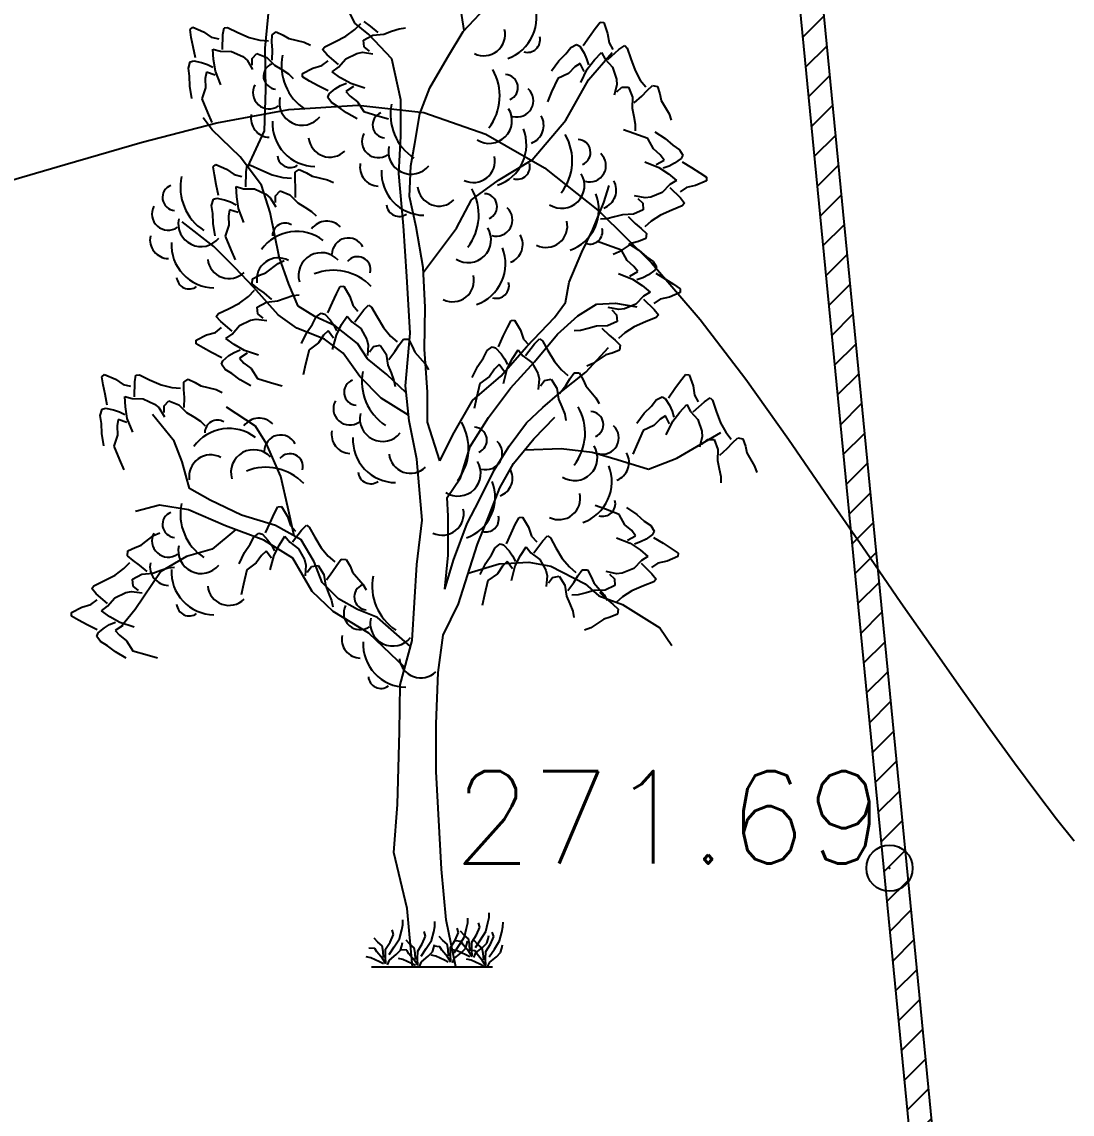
# Model space of a CAD drawing. Header units: millimetres. Extents: x 524954 to 526204, y 9523489 to 9524010.
# Drawn here: x 525464.19 to 525475.54, y 9523569.43 to 9523581.24 of the extents above; entities that cross this region are included whole.
import ezdxf
from ezdxf.enums import TextEntityAlignment as Align

# ---------------------------------------------------------------- set-up
doc = ezdxf.new("R2010")
doc.units = ezdxf.units.MM
doc.header["$PDMODE"] = 32
doc.header["$PDSIZE"] = 0.5
doc.linetypes.add('ACAD_ISO12W100', pattern=[21, 12, -3, 0, -3, 0, -3])
for name, color, linetype in [('Arbre', 34, 'ACAD_ISO12W100'), ('Cloture', 7, 'Continuous'), ('CN_02_00', 4, 'Continuous'), ('Murs', 1, 'Continuous'), ('TopoAlt', 3, 'Continuous'), ('TOPOJIS', 7, 'Continuous')]:
    doc.layers.add(name, color=color, linetype=linetype)
doc.styles.add('Simplex 1.0', font='Simplex.shx', dxfattribs={"width": 0.99, "height": 1})

# ---------------------------------------------------------------- blocks, each defined once
blk = doc.blocks.new('TCPOINT M')
at = {"color": 0}
blk.add_point((0, 0), dxfattribs=at)
at = {"layer": 'TopoAlt', "style": 'Simplex 1.0', "width": 0.99}
blk.add_attdef('ALT', (0.15, 0.15), '', height=1, dxfattribs=at)
blk = doc.blocks.new('v088')
at = {"linetype": 'Continuous'}
for p, q in [((-0.835, 10.2), (-0.991, 10.52)), ((0.345, 10.122), (0.269, 10.614)), ((-1.806, 9.931), (-1.749, 10.491)), ((0.336, 10.112), (0.634, 10.429)), ((-0.683, 10.078), (-0.835, 10.2)), ((-0.435, 9.816), (-0.683, 10.078)), ((0.168, 9.829), (0.336, 10.112)), ((-1.797, 9.483), (-1.806, 9.931)), ((-0.339, 9.37), (-0.435, 9.816)), ((-0.025, 9.501), (0.168, 9.829)), ((1.69, 9.587), (1.945, 9.885)), ((1.444, 9.153), (1.69, 9.587)), ((-1.812, 9.035), (-1.797, 9.483)), ((-0.131, 9.219), (-0.025, 9.501)), ((-0.337, 8.979), (-0.339, 9.37)), ((-0.186, 8.901), (-0.131, 9.219)), ((-2.378, 9.048), (-2.474, 9.177)), ((1.08, 8.722), (1.444, 9.153)), ((-2.074, 8.756), (-2.378, 9.048)), ((-1.992, 8.647), (-1.812, 9.035)), ((-0.36, 8.574), (-0.337, 8.979)), ((-0.231, 8.658), (-0.186, 8.901)), ((-1.843, 8.45), (-2.074, 8.756)), ((-0.243, 8.328), (-0.231, 8.658)), ((0.718, 8.503), (1.08, 8.722)), ((-0.311, 8.009), (-0.36, 8.574)), ((0.424, 8.292), (0.718, 8.503)), ((-1.75, 8.153), (-1.843, 8.45)), ((1.855, 8.26), (1.913, 8.447)), ((-0.174, 8), (-0.243, 8.328)), ((0.262, 7.984), (0.424, 8.292)), ((-1.653, 7.676), (-1.75, 8.153)), ((1.736, 7.971), (1.855, 8.26)), ((-2.358, 7.786), (-2.7, 8.052)), ((-0.274, 7.463), (-0.311, 8.009)), ((-0.096, 7.56), (-0.174, 8)), ((-0.093, 7.509), (0.262, 7.984)), ((1.617, 7.726), (1.736, 7.971)), ((-2.129, 7.554), (-2.358, 7.786)), ((-1.547, 7.38), (-1.653, 7.676)), ((1.481, 7.4), (1.617, 7.726)), ((-0.075, 7.131), (-0.096, 7.56)), ((-1.932, 7.347), (-2.129, 7.554)), ((-0.237, 6.848), (-0.274, 7.463)), ((-1.665, 7.048), (-1.932, 7.347)), ((-1.449, 7.14), (-1.547, 7.38)), ((1.442, 7.181), (1.481, 7.4)), ((-1.266, 7.031), (-1.449, 7.14)), ((-0.084, 6.677), (-0.075, 7.131)), ((1.321, 7.017), (1.442, 7.181)), ((1.575, 7.035), (1.778, 7.163)), ((1.778, 7.163), (1.983, 7.174)), ((1.983, 7.174), (2.214, 7.135)), ((-1.463, 6.903), (-1.665, 7.048)), ((-1.047, 6.93), (-1.266, 7.031)), ((1.023, 6.706), (1.321, 7.017)), ((1.356, 6.837), (1.575, 7.035)), ((-1.162, 6.785), (-1.463, 6.903)), ((-0.806, 6.736), (-1.047, 6.93)), ((-0.96, 6.634), (-1.162, 6.785)), ((-0.697, 6.571), (-0.806, 6.736)), ((-0.287, 6.281), (-0.237, 6.848)), ((1.107, 6.54), (1.356, 6.837)), ((-0.78, 6.382), (-0.96, 6.634)), ((-0.049, 6.211), (-0.084, 6.677)), ((0.743, 6.383), (1.023, 6.706)), ((1.663, 6.427), (1.906, 6.693)), ((-0.488, 6.401), (-0.697, 6.571)), ((0.846, 6.255), (1.107, 6.54)), ((-0.551, 6.145), (-0.78, 6.382)), ((-0.279, 6.204), (-0.488, 6.401)), ((0.438, 6.122), (0.743, 6.383)), ((1.381, 6.204), (1.663, 6.427)), ((-0.248, 5.902), (-0.287, 6.281)), ((-0.254, 5.961), (-0.551, 6.145)), ((-0.049, 5.888), (-0.049, 6.211)), ((0.61, 5.939), (0.846, 6.255)), ((1.198, 6.044), (1.381, 6.204)), ((-1.907, 5.843), (-2.222, 6.048)), ((0.24, 5.776), (0.438, 6.122)), ((1.021, 5.879), (1.198, 6.044)), ((-2.787, 5.681), (-3.023, 5.969)), ((0.411, 5.624), (0.61, 5.939)), ((1.1, 5.706), (1.325, 5.941)), ((-1.791, 5.652), (-1.907, 5.843)), ((-0.165, 5.487), (-0.248, 5.902)), ((0.085, 5.468), (-0.049, 5.888)), ((0.834, 5.626), (1.021, 5.879)), ((-2.701, 5.459), (-2.787, 5.681)), ((0.085, 5.468), (0.24, 5.776)), ((0.881, 5.441), (1.1, 5.706)), ((2.646, 5.496), (3.119, 5.774)), ((-1.635, 5.301), (-1.791, 5.652)), ((0.306, 5.286), (0.411, 5.624)), ((0.671, 5.368), (0.834, 5.626)), ((1.001, 5.586), (1.394, 5.601)), ((1.394, 5.601), (1.731, 5.564)), ((1.731, 5.564), (2, 5.483)), ((-2.621, 5.169), (-2.701, 5.459)), ((-0.107, 4.829), (-0.165, 5.487)), ((0.731, 5.176), (0.881, 5.441)), ((2, 5.483), (2.338, 5.378)), ((2.338, 5.378), (2.646, 5.496)), ((0.51, 5.041), (0.671, 5.368)), ((-1.559, 4.967), (-1.635, 5.301)), ((0.161, 5.071), (0.306, 5.286)), ((-2.4, 5.043), (-2.621, 5.169)), ((0.619, 4.888), (0.731, 5.176)), ((-2.946, 4.988), (-3.206, 4.92)), ((-2.634, 4.938), (-2.946, 4.988)), ((-2.061, 4.882), (-2.4, 5.043)), ((-1.492, 4.659), (-1.559, 4.967)), ((0.172, 4.872), (0.161, 5.071)), ((0.379, 4.79), (0.51, 5.041)), ((-2.233, 4.766), (-2.634, 4.938)), ((-1.692, 4.771), (-2.061, 4.882)), ((0.174, 4.45), (0.172, 4.872)), ((0.489, 4.568), (0.619, 4.888)), ((-2.123, 4.725), (-2.377, 4.514)), ((-1.819, 4.613), (-2.233, 4.766)), ((-1.415, 4.615), (-1.692, 4.771)), ((-0.166, 4.349), (-0.107, 4.829)), ((0.231, 4.395), (0.379, 4.79)), ((-1.504, 4.415), (-1.819, 4.613)), ((-1.273, 4.376), (-1.415, 4.615)), ((-2.377, 4.514), (-2.655, 4.434)), ((0.384, 4.23), (0.489, 4.568)), ((-2.655, 4.434), (-2.931, 4.273)), ((-1.298, 4.058), (-1.504, 4.415)), ((-1.188, 4.154), (-1.273, 4.376)), ((0.138, 4.082), (0.174, 4.45)), ((0.138, 4.082), (0.231, 4.395)), ((0.724, 4.355), (1.047, 4.375)), ((1.047, 4.375), (1.284, 4.33)), ((-2.931, 4.273), (-3.209, 3.863)), ((-0.217, 3.527), (-0.166, 4.349)), ((0.391, 4.253), (0.724, 4.355)), ((1.284, 4.33), (1.655, 4.138)), ((-1.01, 3.977), (-1.188, 4.154)), ((0.285, 3.923), (0.384, 4.23)), ((1.655, 4.138), (1.8, 4.011)), ((-1.069, 3.839), (-1.298, 4.058)), ((-0.808, 3.863), (-1.01, 3.977)), ((0.118, 3.584), (0.285, 3.923)), ((1.8, 4.011), (2.057, 3.917)), ((2.057, 3.917), (2.461, 3.664)), ((-3.209, 3.863), (-3.367, 3.667)), ((-0.685, 3.605), (-1.069, 3.839)), ((-0.589, 3.774), (-0.808, 3.863)), ((-0.234, 3.461), (-0.589, 3.774)), ((2.461, 3.664), (2.589, 3.474)), ((-0.294, 3.234), (-0.685, 3.605)), ((0.064, 3.179), (0.118, 3.584)), ((-0.344, 3.046), (-0.217, 3.527)), ((0.045, 2.625), (0.064, 3.179)), ((-0.352, 2.542), (-0.344, 3.046)), ((0.043, 2.109), (0.045, 2.625)), ((-0.373, 1.752), (-0.352, 2.542)), ((0.102, 1.053), (0.043, 2.109)), ((-0.412, 1.235), (-0.373, 1.752)), ((-0.268, 0.628), (-0.412, 1.235)), ((0.151, 0.506), (0.102, 1.053)), ((-0.213, 0), (-0.268, 0.628)), ((0.256, 0), (0.151, 0.506)), ((-0.654, 0), (0.654, 0))]:
    blk.add_line(p, q, dxfattribs=at)
at = {"color": 3, "linetype": 'Continuous'}
for p, q in [((-2.616, 10.132), (-2.587, 10.158)), ((-2.587, 10.158), (-2.471, 10.107)), ((-0.836, 10.131), (-0.771, 10.198)), ((-0.666, 10.169), (-0.735, 10.218)), ((-0.583, 10.098), (-0.666, 10.169)), ((1.762, 10.142), (1.816, 10.212)), ((1.816, 10.212), (1.854, 10.208)), ((1.854, 10.208), (1.896, 10.089)), ((-2.603, 10.046), (-2.616, 10.132)), ((-2.583, 9.943), (-2.603, 10.046)), ((-2.471, 10.107), (-2.388, 10.049)), ((-2.388, 10.049), (-2.306, 10.03)), ((-2.264, 9.917), (-2.261, 10.077)), ((-2.261, 10.077), (-2.249, 10.151)), ((-2.249, 10.151), (-2.211, 10.152)), ((-2.211, 10.152), (-2.101, 10.101)), ((-2.101, 10.101), (-1.977, 10.047)), ((-1.977, 10.047), (-1.862, 10.018)), ((-1.731, 9.995), (-1.73, 10.074)), ((-1.73, 10.074), (-1.685, 10.105)), ((-1.685, 10.105), (-1.608, 10.069)), ((-1.608, 10.069), (-1.547, 10.033)), ((-1.051, 9.998), (-0.931, 10.06)), ((-0.931, 10.06), (-0.836, 10.131)), ((-0.743, 10.015), (-0.642, 10.071)), ((-0.642, 10.071), (-0.523, 10.083)), ((-0.523, 10.083), (-0.438, 10.113)), ((-0.438, 10.113), (-0.356, 10.14)), ((-0.356, 10.14), (-0.287, 10.149)), ((1.631, 9.958), (1.7, 10.058)), ((1.7, 10.058), (1.762, 10.142)), ((1.896, 10.089), (1.912, 9.989)), ((-2.558, 9.824), (-2.583, 9.943)), ((-1.862, 10.018), (-1.769, 10.01)), ((-1.725, 9.911), (-1.731, 9.995)), ((-1.547, 10.033), (-1.382, 9.994)), ((-1.382, 9.994), (-1.316, 9.963)), ((-1.184, 9.915), (-1.161, 9.945)), ((-1.161, 9.945), (-1.051, 9.998)), ((-0.734, 9.943), (-0.743, 10.015)), ((-0.677, 9.896), (-0.734, 9.943)), ((1.446, 9.869), (1.5, 9.939)), ((1.5, 9.939), (1.562, 9.969)), ((1.562, 9.969), (1.596, 9.95)), ((1.596, 9.95), (1.643, 9.877)), ((1.912, 9.989), (1.954, 9.915)), ((2.019, 9.915), (2.081, 9.958)), ((2.081, 9.958), (2.108, 9.931)), ((2.108, 9.931), (2.146, 9.815)), ((-2.368, 9.919), (-2.288, 9.897)), ((-2.362, 9.808), (-2.368, 9.919)), ((-2.342, 9.683), (-2.362, 9.808)), ((-2.288, 9.897), (-2.168, 9.895)), ((-2.168, 9.895), (-2.047, 9.839)), ((-2.047, 9.839), (-2, 9.799)), ((-1.944, 9.746), (-1.943, 9.82)), ((-1.943, 9.82), (-1.893, 9.873)), ((-1.893, 9.873), (-1.786, 9.83)), ((-1.786, 9.83), (-1.702, 9.745)), ((-1.728, 9.802), (-1.725, 9.911)), ((-1.134, 9.859), (-1.184, 9.915)), ((-1.012, 9.755), (-1.134, 9.859)), ((-1.011, 9.724), (-0.934, 9.816)), ((-0.934, 9.816), (-0.814, 9.874)), ((-0.814, 9.874), (-0.753, 9.886)), ((-0.753, 9.886), (-0.639, 9.87)), ((1.369, 9.792), (1.446, 9.869)), ((1.643, 9.877), (1.669, 9.815)), ((1.669, 9.815), (1.689, 9.75)), ((1.677, 9.704), (1.754, 9.804)), ((1.754, 9.804), (1.831, 9.885)), ((1.831, 9.885), (1.869, 9.812)), ((1.869, 9.812), (1.95, 9.723)), ((1.9, 9.808), (2.019, 9.915)), ((2.146, 9.815), (2.193, 9.689)), ((-2.634, 9.715), (-2.614, 9.781)), ((-2.621, 9.629), (-2.634, 9.715)), ((-2.614, 9.781), (-2.576, 9.793)), ((-2.576, 9.793), (-2.492, 9.777)), ((-2.492, 9.777), (-2.428, 9.754)), ((-2.428, 9.754), (-2.368, 9.723)), ((-2, 9.799), (-1.94, 9.7)), ((-1.702, 9.745), (-1.624, 9.699)), ((-1.624, 9.699), (-1.552, 9.652)), ((-1.402, 9.657), (-1.289, 9.715)), ((-1.289, 9.715), (-1.192, 9.743)), ((-1.192, 9.743), (-1.125, 9.794)), ((-1.079, 9.676), (-1.011, 9.724)), ((1.289, 9.685), (1.369, 9.792)), ((1.542, 9.727), (1.473, 9.658)), ((1.6, 9.765), (1.542, 9.727)), ((1.643, 9.677), (1.6, 9.765)), ((1.608, 9.558), (1.677, 9.704)), ((1.95, 9.723), (1.993, 9.596)), ((2.193, 9.689), (2.25, 9.585)), ((-2.617, 9.52), (-2.621, 9.629)), ((-2.439, 9.669), (-2.451, 9.601)), ((-2.451, 9.601), (-2.448, 9.503)), ((-2.346, 9.639), (-2.439, 9.669)), ((-2.283, 9.532), (-2.342, 9.683)), ((-1.552, 9.652), (-1.502, 9.604)), ((-1.401, 9.619), (-1.402, 9.657)), ((-1.325, 9.574), (-1.401, 9.619)), ((-1.233, 9.524), (-1.325, 9.574)), ((-0.989, 9.611), (-1.079, 9.676)), ((-0.88, 9.547), (-0.989, 9.611)), ((1.358, 9.604), (1.292, 9.458)), ((1.473, 9.658), (1.358, 9.604)), ((1.993, 9.596), (1.996, 9.535)), ((2.25, 9.585), (2.308, 9.512)), ((-2.595, 9.387), (-2.617, 9.52)), ((-2.448, 9.503), (-2.488, 9.382)), ((-1.125, 9.469), (-1.233, 9.524)), ((-1.113, 9.435), (-1.047, 9.49)), ((-1.047, 9.49), (-0.989, 9.525)), ((-0.989, 9.525), (-0.927, 9.553)), ((-0.848, 9.516), (-0.931, 9.463)), ((-0.931, 9.463), (-0.885, 9.411)), ((-0.726, 9.498), (-0.88, 9.547)), ((1.292, 9.458), (1.246, 9.35)), ((1.996, 9.535), (1.966, 9.423)), ((1.996, 9.458), (2.05, 9.508)), ((2.05, 9.508), (2.123, 9.508)), ((2.123, 9.508), (2.166, 9.4)), ((2.266, 9.412), (2.323, 9.473)), ((2.323, 9.473), (2.381, 9.527)), ((2.381, 9.527), (2.435, 9.515)), ((2.435, 9.515), (2.462, 9.435)), ((-2.488, 9.382), (-2.427, 9.234)), ((-1.128, 9.398), (-1.113, 9.435)), ((-1.089, 9.341), (-1.128, 9.398)), ((-1.014, 9.297), (-1.089, 9.341)), ((-0.885, 9.411), (-0.807, 9.351)), ((-0.807, 9.351), (-0.739, 9.244)), ((2.166, 9.4), (2.162, 9.281)), ((2.185, 9.338), (2.266, 9.412)), ((2.462, 9.435), (2.477, 9.365)), ((2.477, 9.365), (2.562, 9.219)), ((-2.427, 9.234), (-2.38, 9.127)), ((-0.927, 9.231), (-1.014, 9.297)), ((-0.81, 9.165), (-0.927, 9.231)), ((-0.739, 9.244), (-0.586, 9.198)), ((2.162, 9.281), (2.181, 9.192)), ((2.562, 9.219), (2.585, 9.15)), ((-0.586, 9.198), (-0.473, 9.166)), ((2.181, 9.192), (2.196, 9.108)), ((2.196, 9.108), (2.196, 9.038)), ((2.18, 9.009), (2.07, 9.048)), ((2.33, 8.953), (2.18, 9.009)), ((2.406, 9.027), (2.519, 8.953)), ((2.391, 8.841), (2.33, 8.953)), ((2.519, 8.953), (2.601, 8.881)), ((2.601, 8.881), (2.673, 8.832)), ((2.465, 8.776), (2.391, 8.841)), ((2.507, 8.721), (2.465, 8.776)), ((2.673, 8.832), (2.708, 8.773)), ((2.708, 8.773), (2.691, 8.737)), ((-2.366, 8.647), (-2.337, 8.672)), ((-2.353, 8.56), (-2.366, 8.647)), ((-2.337, 8.672), (-2.221, 8.621)), ((-2.221, 8.621), (-2.138, 8.563)), ((-2.011, 8.592), (-1.999, 8.665)), ((-1.999, 8.665), (-1.961, 8.666)), ((-1.961, 8.666), (-1.851, 8.615)), ((2.3, 8.701), (2.45, 8.641)), ((2.421, 8.673), (2.507, 8.721)), ((2.45, 8.641), (2.555, 8.57)), ((2.561, 8.655), (2.497, 8.632)), ((2.621, 8.686), (2.561, 8.655)), ((2.691, 8.737), (2.621, 8.686)), ((2.701, 8.703), (2.805, 8.64)), ((2.805, 8.64), (2.893, 8.584)), ((-2.333, 8.457), (-2.353, 8.56)), ((-2.138, 8.563), (-2.056, 8.544)), ((-2.014, 8.431), (-2.011, 8.592)), ((-1.851, 8.615), (-1.727, 8.562)), ((-1.727, 8.562), (-1.612, 8.532)), ((-1.612, 8.532), (-1.519, 8.524)), ((-1.481, 8.509), (-1.48, 8.588)), ((-1.475, 8.425), (-1.481, 8.509)), ((-1.48, 8.588), (-1.435, 8.619)), ((-1.435, 8.619), (-1.357, 8.583)), ((-1.357, 8.583), (-1.297, 8.547)), ((-1.297, 8.547), (-1.132, 8.508)), ((-1.132, 8.508), (-1.066, 8.477)), ((2.555, 8.57), (2.64, 8.498)), ((2.893, 8.584), (2.966, 8.534)), ((2.966, 8.534), (2.964, 8.496)), ((-2.308, 8.338), (-2.333, 8.457)), ((-2.118, 8.433), (-2.038, 8.411)), ((-2.112, 8.322), (-2.118, 8.433)), ((-2.038, 8.411), (-1.918, 8.409)), ((-1.918, 8.409), (-1.797, 8.353)), ((-1.693, 8.334), (-1.643, 8.387)), ((-1.643, 8.387), (-1.536, 8.344)), ((-1.478, 8.316), (-1.475, 8.425)), ((2.57, 8.455), (2.487, 8.369)), ((2.568, 8.425), (2.683, 8.312)), ((2.64, 8.498), (2.57, 8.455)), ((2.749, 8.424), (2.679, 8.378)), ((2.848, 8.446), (2.749, 8.424)), ((2.964, 8.496), (2.848, 8.446)), ((-2.384, 8.23), (-2.364, 8.296)), ((-2.364, 8.296), (-2.326, 8.308)), ((-2.326, 8.308), (-2.242, 8.291)), ((-2.242, 8.291), (-2.178, 8.268)), ((-2.178, 8.268), (-2.118, 8.237)), ((-2.092, 8.197), (-2.112, 8.322)), ((-1.797, 8.353), (-1.75, 8.313)), ((-1.75, 8.313), (-1.69, 8.215)), ((-1.694, 8.261), (-1.693, 8.334)), ((-1.536, 8.344), (-1.452, 8.259)), ((2.301, 8.311), (2.188, 8.335)), ((2.225, 8.306), (2.278, 8.256)), ((2.362, 8.319), (2.301, 8.311)), ((2.487, 8.369), (2.362, 8.319)), ((2.683, 8.312), (2.729, 8.254)), ((-2.371, 8.143), (-2.384, 8.23)), ((-2.189, 8.184), (-2.201, 8.115)), ((-2.096, 8.154), (-2.189, 8.184)), ((-2.033, 8.047), (-2.092, 8.197)), ((-1.452, 8.259), (-1.374, 8.213)), ((-1.374, 8.213), (-1.302, 8.166)), ((-1.302, 8.166), (-1.252, 8.118)), ((2.282, 8.183), (2.178, 8.134)), ((2.278, 8.256), (2.282, 8.183)), ((2.591, 8.179), (2.467, 8.125)), ((2.704, 8.225), (2.591, 8.179)), ((2.729, 8.254), (2.704, 8.225)), ((-2.367, 8.034), (-2.371, 8.143)), ((-2.345, 7.902), (-2.367, 8.034)), ((-2.201, 8.115), (-2.198, 8.017)), ((1.888, 8.085), (1.819, 8.08)), ((1.971, 8.105), (1.888, 8.085)), ((2.058, 8.13), (1.971, 8.105)), ((2.178, 8.134), (2.058, 8.13)), ((2.117, 8.111), (2.195, 8.035)), ((2.195, 8.035), (2.261, 7.981)), ((2.367, 8.061), (2.298, 7.999)), ((2.467, 8.125), (2.367, 8.061)), ((-2.198, 8.017), (-2.238, 7.897)), ((2.261, 7.981), (2.318, 7.927)), ((2.318, 7.927), (2.31, 7.872)), ((-2.238, 7.897), (-2.177, 7.749)), ((1.896, 7.802), (1.786, 7.841)), ((2.046, 7.746), (1.896, 7.802)), ((2.163, 7.821), (2.022, 7.727)), ((2.123, 7.82), (2.235, 7.746)), ((2.231, 7.841), (2.163, 7.821)), ((2.31, 7.872), (2.231, 7.841)), ((-2.177, 7.749), (-2.13, 7.641)), ((2.022, 7.727), (1.955, 7.7)), ((2.107, 7.634), (2.046, 7.746)), ((2.235, 7.746), (2.317, 7.675)), ((-1.797, 7.5), (-1.663, 7.603)), ((-1.663, 7.603), (-1.598, 7.634)), ((2.181, 7.57), (2.107, 7.634)), ((2.223, 7.514), (2.181, 7.57)), ((2.317, 7.675), (2.389, 7.625)), ((2.389, 7.625), (2.424, 7.566)), ((2.424, 7.566), (2.407, 7.53)), ((-1.94, 7.438), (-1.864, 7.475)), ((-1.864, 7.475), (-1.797, 7.5)), ((2.016, 7.494), (2.166, 7.434)), ((2.137, 7.467), (2.223, 7.514)), ((2.277, 7.448), (2.213, 7.425)), ((2.337, 7.479), (2.277, 7.448)), ((2.407, 7.53), (2.337, 7.479)), ((2.417, 7.496), (2.521, 7.433)), ((-1.945, 7.383), (-1.94, 7.438)), ((-1.884, 7.333), (-1.945, 7.383)), ((-1.815, 7.284), (-1.884, 7.333)), ((-1.034, 7.275), (-0.994, 7.353)), ((-0.994, 7.353), (-0.955, 7.356)), ((-0.955, 7.356), (-0.891, 7.247)), ((2.166, 7.434), (2.271, 7.363)), ((2.271, 7.363), (2.357, 7.292)), ((2.521, 7.433), (2.609, 7.377)), ((2.609, 7.377), (2.682, 7.328)), ((2.682, 7.328), (2.68, 7.289)), ((-2.081, 7.175), (-1.985, 7.246)), ((-1.985, 7.246), (-1.92, 7.313)), ((-1.732, 7.213), (-1.815, 7.284)), ((-1.672, 7.198), (-1.587, 7.228)), ((-1.587, 7.228), (-1.505, 7.255)), ((-1.505, 7.255), (-1.436, 7.264)), ((-1.078, 7.18), (-1.034, 7.275)), ((-0.891, 7.247), (-0.858, 7.151)), ((2.286, 7.249), (2.203, 7.162)), ((2.284, 7.218), (2.399, 7.105)), ((2.357, 7.292), (2.286, 7.249)), ((2.465, 7.218), (2.395, 7.171)), ((2.564, 7.239), (2.465, 7.218)), ((2.68, 7.289), (2.564, 7.239)), ((-2.31, 7.06), (-2.2, 7.113)), ((-2.2, 7.113), (-2.081, 7.175)), ((-1.892, 7.13), (-1.791, 7.186)), ((-1.883, 7.058), (-1.892, 7.13)), ((-1.791, 7.186), (-1.672, 7.198)), ((-1.128, 7.069), (-1.078, 7.18)), ((-0.858, 7.151), (-0.802, 7.088)), ((-0.835, 6.972), (-0.738, 7.1)), ((-0.738, 7.1), (-0.686, 7.153)), ((-0.686, 7.153), (-0.654, 7.131)), ((-0.654, 7.131), (-0.595, 7.025)), ((2.018, 7.104), (1.904, 7.128)), ((1.941, 7.1), (1.994, 7.049)), ((2.079, 7.112), (2.018, 7.104)), ((2.203, 7.162), (2.079, 7.112)), ((2.399, 7.105), (2.445, 7.047)), ((-2.333, 7.03), (-2.31, 7.06)), ((-2.283, 6.974), (-2.333, 7.03)), ((-2.161, 6.87), (-2.283, 6.974)), ((-2.083, 6.931), (-1.963, 6.989)), ((-1.963, 6.989), (-1.902, 7.001)), ((-1.902, 7.001), (-1.788, 6.985)), ((-1.826, 7.011), (-1.883, 7.058)), ((-1.293, 6.947), (-1.253, 7.025)), ((-1.253, 7.025), (-1.198, 7.067)), ((-1.198, 7.067), (-1.16, 7.055)), ((-1.16, 7.055), (-1.101, 6.992)), ((-1.101, 6.992), (-1.063, 6.936)), ((-0.978, 6.941), (-0.918, 7.034)), ((-0.918, 7.034), (-0.866, 6.97)), ((-0.866, 6.97), (-0.77, 6.898)), ((-0.595, 7.025), (-0.526, 6.909)), ((0.813, 6.909), (0.853, 6.987)), ((0.853, 6.987), (0.891, 6.991)), ((0.891, 6.991), (0.955, 6.881)), ((1.999, 6.976), (1.894, 6.927)), ((1.994, 7.049), (1.999, 6.976)), ((2.307, 6.972), (2.184, 6.918)), ((2.42, 7.018), (2.307, 6.972)), ((2.445, 7.047), (2.42, 7.018)), ((-2.439, 6.83), (-2.342, 6.858)), ((-2.342, 6.858), (-2.275, 6.909)), ((-2.161, 6.839), (-2.083, 6.931)), ((-1.413, 6.737), (-1.354, 6.857)), ((-1.354, 6.857), (-1.293, 6.947)), ((-1.122, 6.874), (-1.172, 6.826)), ((-1.064, 6.795), (-1.122, 6.874)), ((-1.063, 6.936), (-1.032, 6.875)), ((-1.035, 6.828), (-0.978, 6.941)), ((-0.77, 6.898), (-0.705, 6.781)), ((-0.526, 6.909), (-0.45, 6.818)), ((0.768, 6.815), (0.813, 6.909)), ((0.955, 6.881), (0.989, 6.786)), ((1.604, 6.878), (1.535, 6.874)), ((1.688, 6.899), (1.604, 6.878)), ((1.775, 6.923), (1.688, 6.899)), ((1.894, 6.927), (1.775, 6.923)), ((1.834, 6.904), (1.912, 6.828)), ((2.084, 6.854), (2.014, 6.792)), ((2.184, 6.918), (2.084, 6.854)), ((-2.551, 6.772), (-2.439, 6.83)), ((-2.55, 6.734), (-2.551, 6.772)), ((-2.475, 6.689), (-2.55, 6.734)), ((-2.228, 6.791), (-2.161, 6.839)), ((-2.138, 6.726), (-2.228, 6.791)), ((-1.227, 6.745), (-1.33, 6.67)), ((-1.172, 6.826), (-1.227, 6.745)), ((-1.076, 6.671), (-1.035, 6.828)), ((-0.705, 6.781), (-0.69, 6.721)), ((-0.45, 6.818), (-0.379, 6.757)), ((-0.357, 6.722), (-0.31, 6.785)), ((-0.31, 6.785), (-0.255, 6.784)), ((-0.255, 6.784), (-0.214, 6.71)), ((0.719, 6.703), (0.768, 6.815)), ((0.989, 6.786), (1.044, 6.722)), ((1.011, 6.606), (1.108, 6.734)), ((1.108, 6.734), (1.161, 6.787)), ((1.161, 6.787), (1.192, 6.766)), ((1.192, 6.766), (1.252, 6.66)), ((1.912, 6.828), (1.977, 6.774)), ((1.977, 6.774), (2.034, 6.72)), ((-2.383, 6.639), (-2.475, 6.689)), ((-2.274, 6.584), (-2.383, 6.639)), ((-2.196, 6.606), (-2.138, 6.64)), ((-2.029, 6.662), (-2.138, 6.726)), ((-2.138, 6.64), (-2.076, 6.668)), ((-1.998, 6.632), (-2.08, 6.578)), ((-1.875, 6.613), (-2.029, 6.662)), ((-1.33, 6.67), (-1.367, 6.514)), ((-0.69, 6.721), (-0.699, 6.606)), ((-0.675, 6.646), (-0.632, 6.705)), ((-0.632, 6.705), (-0.56, 6.719)), ((-0.56, 6.719), (-0.498, 6.621)), ((-0.498, 6.621), (-0.48, 6.503)), ((-0.468, 6.564), (-0.402, 6.651)), ((-0.402, 6.651), (-0.357, 6.722)), ((-0.214, 6.71), (-0.186, 6.645)), ((-0.186, 6.645), (-0.075, 6.517)), ((0.554, 6.582), (0.594, 6.66)), ((0.594, 6.66), (0.649, 6.702)), ((0.649, 6.702), (0.686, 6.689)), ((0.686, 6.689), (0.745, 6.626)), ((0.745, 6.626), (0.783, 6.571)), ((0.868, 6.575), (0.929, 6.669)), ((0.929, 6.669), (0.98, 6.604)), ((1.252, 6.66), (1.321, 6.544)), ((1.879, 6.614), (1.738, 6.52)), ((1.947, 6.634), (1.879, 6.614)), ((2.026, 6.666), (1.947, 6.634)), ((2.034, 6.72), (2.026, 6.666)), ((-2.277, 6.513), (-2.262, 6.55)), ((-2.238, 6.456), (-2.277, 6.513)), ((-2.262, 6.55), (-2.196, 6.606)), ((-2.08, 6.578), (-2.034, 6.526)), ((-2.034, 6.526), (-1.957, 6.466)), ((-1.367, 6.514), (-1.392, 6.4)), ((-0.48, 6.503), (-0.444, 6.419)), ((-0.075, 6.517), (-0.04, 6.453)), ((0.493, 6.492), (0.554, 6.582)), ((0.724, 6.509), (0.675, 6.46)), ((0.782, 6.43), (0.724, 6.509)), ((0.783, 6.571), (0.814, 6.51)), ((0.811, 6.463), (0.868, 6.575)), ((0.98, 6.604), (1.076, 6.532)), ((1.076, 6.532), (1.141, 6.416)), ((1.321, 6.544), (1.397, 6.452)), ((1.738, 6.52), (1.671, 6.493)), ((-3.568, 6.377), (-3.539, 6.402)), ((-3.555, 6.29), (-3.568, 6.377)), ((-3.539, 6.402), (-3.423, 6.351)), ((-3.213, 6.322), (-3.201, 6.396)), ((-3.201, 6.396), (-3.163, 6.397)), ((-3.163, 6.397), (-3.053, 6.346)), ((-2.163, 6.412), (-2.238, 6.456)), ((-2.076, 6.346), (-2.163, 6.412)), ((-1.957, 6.466), (-1.888, 6.359)), ((-0.444, 6.419), (-0.414, 6.339)), ((0.433, 6.371), (0.493, 6.492)), ((0.62, 6.379), (0.516, 6.305)), ((0.675, 6.46), (0.62, 6.379)), ((0.771, 6.306), (0.811, 6.463)), ((1.141, 6.416), (1.157, 6.356)), ((1.397, 6.452), (1.467, 6.391)), ((1.489, 6.356), (1.536, 6.42)), ((1.536, 6.42), (1.591, 6.419)), ((1.591, 6.419), (1.633, 6.344)), ((2.685, 6.334), (2.739, 6.404)), ((2.739, 6.404), (2.777, 6.4)), ((2.777, 6.4), (2.82, 6.28)), ((-3.535, 6.188), (-3.555, 6.29)), ((-3.423, 6.351), (-3.34, 6.294)), ((-3.34, 6.294), (-3.258, 6.275)), ((-3.216, 6.161), (-3.213, 6.322)), ((-3.053, 6.346), (-2.929, 6.292)), ((-2.929, 6.292), (-2.814, 6.263)), ((-2.814, 6.263), (-2.721, 6.255)), ((-2.683, 6.24), (-2.682, 6.318)), ((-2.682, 6.318), (-2.637, 6.35)), ((-2.637, 6.35), (-2.56, 6.314)), ((-2.56, 6.314), (-2.499, 6.278)), ((-2.499, 6.278), (-2.334, 6.239)), ((-1.959, 6.28), (-2.076, 6.346)), ((-1.888, 6.359), (-1.735, 6.313)), ((-1.735, 6.313), (-1.622, 6.281)), ((-0.414, 6.339), (-0.401, 6.271)), ((0.516, 6.305), (0.479, 6.149)), ((1.157, 6.356), (1.147, 6.241)), ((1.171, 6.28), (1.215, 6.339)), ((1.215, 6.339), (1.286, 6.353)), ((1.286, 6.353), (1.348, 6.255)), ((1.378, 6.198), (1.444, 6.285)), ((1.444, 6.285), (1.489, 6.356)), ((1.633, 6.344), (1.661, 6.279)), ((1.661, 6.279), (1.771, 6.151)), ((2.623, 6.25), (2.685, 6.334)), ((2.82, 6.28), (2.835, 6.18)), ((-3.51, 6.069), (-3.535, 6.188)), ((-3.32, 6.164), (-3.24, 6.142)), ((-3.314, 6.053), (-3.32, 6.164)), ((-3.24, 6.142), (-3.121, 6.14)), ((-2.677, 6.155), (-2.683, 6.24)), ((-2.68, 6.046), (-2.677, 6.155)), ((-2.334, 6.239), (-2.268, 6.208)), ((0.479, 6.149), (0.454, 6.035)), ((1.348, 6.255), (1.367, 6.137)), ((1.771, 6.151), (1.807, 6.088)), ((2.423, 6.13), (2.485, 6.161)), ((2.485, 6.161), (2.52, 6.142)), ((2.52, 6.142), (2.566, 6.069)), ((2.554, 6.15), (2.623, 6.25)), ((2.835, 6.18), (2.877, 6.107)), ((2.943, 6.107), (3.004, 6.15)), ((3.004, 6.15), (3.031, 6.123)), ((-3.586, 5.96), (-3.566, 6.026)), ((-3.566, 6.026), (-3.528, 6.038)), ((-3.528, 6.038), (-3.444, 6.022)), ((-3.294, 5.928), (-3.314, 6.053)), ((-3.121, 6.14), (-2.999, 6.083)), ((-2.999, 6.083), (-2.952, 6.044)), ((-2.952, 6.044), (-2.892, 5.945)), ((-2.896, 5.991), (-2.895, 6.065)), ((-2.895, 6.065), (-2.845, 6.118)), ((-2.845, 6.118), (-2.738, 6.075)), ((-2.738, 6.075), (-2.654, 5.99)), ((1.367, 6.137), (1.402, 6.054)), ((1.402, 6.054), (1.433, 5.974)), ((2.293, 5.984), (2.37, 6.061)), ((2.37, 6.061), (2.423, 6.13)), ((2.566, 6.069), (2.593, 6.007)), ((2.677, 5.996), (2.754, 6.077)), ((2.754, 6.077), (2.793, 6.004)), ((2.823, 6), (2.943, 6.107)), ((3.031, 6.123), (3.07, 6.007)), ((-3.573, 5.874), (-3.586, 5.96)), ((-3.444, 6.022), (-3.38, 5.999)), ((-3.392, 5.914), (-3.403, 5.846)), ((-3.298, 5.884), (-3.392, 5.914)), ((-3.38, 5.999), (-3.32, 5.968)), ((-3.235, 5.777), (-3.294, 5.928)), ((-2.654, 5.99), (-2.576, 5.943)), ((-2.576, 5.943), (-2.504, 5.896)), ((1.433, 5.974), (1.446, 5.906)), ((2.212, 5.877), (2.293, 5.984)), ((2.466, 5.919), (2.396, 5.85)), ((2.523, 5.957), (2.466, 5.919)), ((2.566, 5.869), (2.523, 5.957)), ((2.593, 6.007), (2.612, 5.942)), ((2.6, 5.896), (2.677, 5.996)), ((2.793, 6.004), (2.873, 5.915)), ((2.873, 5.915), (2.916, 5.788)), ((3.07, 6.007), (3.116, 5.88)), ((-3.57, 5.765), (-3.573, 5.874)), ((-3.403, 5.846), (-3.4, 5.748)), ((-2.504, 5.896), (-2.454, 5.849)), ((2.281, 5.796), (2.216, 5.65)), ((2.396, 5.85), (2.281, 5.796)), ((2.531, 5.75), (2.6, 5.896)), ((2.916, 5.788), (2.92, 5.727)), ((3.116, 5.88), (3.173, 5.777)), ((-3.547, 5.632), (-3.57, 5.765)), ((-3.4, 5.748), (-3.44, 5.627)), ((2.92, 5.727), (2.889, 5.615)), ((2.92, 5.65), (2.973, 5.7)), ((2.973, 5.7), (3.047, 5.7)), ((3.047, 5.7), (3.089, 5.592)), ((3.173, 5.777), (3.231, 5.703)), ((3.247, 5.665), (3.304, 5.719)), ((3.304, 5.719), (3.358, 5.707)), ((3.358, 5.707), (3.385, 5.627)), ((-3.44, 5.627), (-3.379, 5.479)), ((2.216, 5.65), (2.169, 5.542)), ((3.089, 5.592), (3.085, 5.473)), ((3.108, 5.53), (3.189, 5.603)), ((3.189, 5.603), (3.247, 5.665)), ((3.385, 5.627), (3.4, 5.557)), ((3.4, 5.557), (3.485, 5.411)), ((-3.379, 5.479), (-3.332, 5.372)), ((3.085, 5.473), (3.104, 5.384)), ((3.104, 5.384), (3.12, 5.3)), ((3.485, 5.411), (3.508, 5.342)), ((3.12, 5.3), (3.12, 5.23)), ((-1.707, 4.895), (-1.667, 4.973)), ((-1.667, 4.973), (-1.628, 4.976)), ((-1.628, 4.976), (-1.564, 4.867)), ((1.872, 4.946), (1.762, 4.985)), ((2.099, 4.964), (2.211, 4.89)), ((-1.751, 4.8), (-1.707, 4.895)), ((-1.564, 4.867), (-1.531, 4.771)), ((0.899, 4.779), (0.939, 4.857)), ((0.939, 4.857), (0.978, 4.861)), ((0.978, 4.861), (1.042, 4.751)), ((2.022, 4.89), (1.872, 4.946)), ((2.083, 4.778), (2.022, 4.89)), ((2.211, 4.89), (2.293, 4.818)), ((-1.801, 4.689), (-1.751, 4.8)), ((-1.531, 4.771), (-1.475, 4.707)), ((-1.411, 4.72), (-1.359, 4.773)), ((-1.359, 4.773), (-1.327, 4.751)), ((-1.327, 4.751), (-1.268, 4.645)), ((0.855, 4.685), (0.899, 4.779)), ((1.042, 4.751), (1.075, 4.656)), ((2.157, 4.714), (2.083, 4.778)), ((2.293, 4.818), (2.365, 4.769)), ((2.365, 4.769), (2.4, 4.71)), ((-3.143, 4.557), (-3.01, 4.66)), ((-3.01, 4.66), (-2.944, 4.692)), ((-1.966, 4.567), (-1.926, 4.645)), ((-1.926, 4.645), (-1.871, 4.687)), ((-1.871, 4.687), (-1.833, 4.675)), ((-1.833, 4.675), (-1.774, 4.612)), ((-1.774, 4.612), (-1.736, 4.556)), ((-1.651, 4.561), (-1.591, 4.654)), ((-1.591, 4.654), (-1.539, 4.59)), ((-1.508, 4.592), (-1.411, 4.72)), ((-1.268, 4.645), (-1.199, 4.529)), ((0.805, 4.573), (0.855, 4.685)), ((1.075, 4.656), (1.131, 4.592)), ((1.195, 4.604), (1.247, 4.657)), ((1.247, 4.657), (1.279, 4.636)), ((1.279, 4.636), (1.338, 4.53)), ((1.992, 4.638), (2.142, 4.578)), ((2.113, 4.611), (2.199, 4.658)), ((2.199, 4.658), (2.157, 4.714)), ((2.313, 4.623), (2.253, 4.592)), ((2.383, 4.674), (2.313, 4.623)), ((2.4, 4.71), (2.383, 4.674)), ((2.393, 4.64), (2.497, 4.577)), ((-3.291, 4.441), (-3.287, 4.496)), ((-3.287, 4.496), (-3.21, 4.533)), ((-3.21, 4.533), (-3.143, 4.557)), ((-2.027, 4.477), (-1.966, 4.567)), ((-1.795, 4.494), (-1.845, 4.445)), ((-1.737, 4.415), (-1.795, 4.494)), ((-1.736, 4.556), (-1.705, 4.495)), ((-1.708, 4.448), (-1.651, 4.561)), ((-1.539, 4.59), (-1.443, 4.518)), ((-1.443, 4.518), (-1.378, 4.401)), ((-1.199, 4.529), (-1.123, 4.438)), ((0.64, 4.452), (0.68, 4.53)), ((0.68, 4.53), (0.735, 4.572)), ((0.735, 4.572), (0.773, 4.559)), ((0.773, 4.559), (0.832, 4.496)), ((0.832, 4.496), (0.87, 4.441)), ((0.955, 4.445), (1.015, 4.539)), ((1.015, 4.539), (1.067, 4.474)), ((1.098, 4.476), (1.195, 4.604)), ((1.338, 4.53), (1.407, 4.414)), ((2.142, 4.578), (2.247, 4.507)), ((2.253, 4.592), (2.189, 4.569)), ((2.247, 4.507), (2.332, 4.436)), ((2.497, 4.577), (2.585, 4.521)), ((2.585, 4.521), (2.658, 4.472)), ((-3.331, 4.304), (-3.266, 4.37)), ((-3.23, 4.39), (-3.291, 4.441)), ((-3.162, 4.341), (-3.23, 4.39)), ((-2.086, 4.357), (-2.027, 4.477)), ((-1.845, 4.445), (-1.9, 4.365)), ((-1.749, 4.291), (-1.708, 4.448)), ((-1.378, 4.401), (-1.363, 4.341)), ((-1.123, 4.438), (-1.052, 4.377)), ((-1.03, 4.342), (-0.984, 4.405)), ((-0.984, 4.405), (-0.928, 4.404)), ((-0.928, 4.404), (-0.887, 4.33)), ((0.579, 4.362), (0.64, 4.452)), ((0.811, 4.379), (0.761, 4.33)), ((0.869, 4.3), (0.811, 4.379)), ((0.87, 4.441), (0.901, 4.38)), ((0.898, 4.333), (0.955, 4.445)), ((1.067, 4.474), (1.163, 4.402)), ((1.163, 4.402), (1.228, 4.286)), ((1.407, 4.414), (1.483, 4.322)), ((2.262, 4.393), (2.179, 4.306)), ((2.332, 4.436), (2.262, 4.393)), ((2.54, 4.383), (2.441, 4.361)), ((2.656, 4.433), (2.54, 4.383)), ((2.658, 4.472), (2.656, 4.433)), ((-3.427, 4.233), (-3.331, 4.304)), ((-3.079, 4.271), (-3.162, 4.341)), ((-3.137, 4.244), (-3.019, 4.255)), ((-3.019, 4.255), (-2.933, 4.286)), ((-2.933, 4.286), (-2.851, 4.312)), ((-2.851, 4.312), (-2.783, 4.321)), ((-2.003, 4.29), (-2.04, 4.134)), ((-1.9, 4.365), (-2.003, 4.29)), ((-1.363, 4.341), (-1.372, 4.226)), ((-1.349, 4.266), (-1.305, 4.325)), ((-1.305, 4.325), (-1.233, 4.338)), ((-1.233, 4.338), (-1.171, 4.241)), ((-1.141, 4.184), (-1.075, 4.271)), ((-1.075, 4.271), (-1.03, 4.342)), ((-0.887, 4.33), (-0.859, 4.265)), ((-0.859, 4.265), (-0.748, 4.137)), ((0.52, 4.241), (0.579, 4.362)), ((0.761, 4.33), (0.706, 4.249)), ((0.857, 4.176), (0.898, 4.333)), ((1.228, 4.286), (1.243, 4.226)), ((1.483, 4.322), (1.554, 4.261)), ((1.576, 4.226), (1.623, 4.29)), ((1.623, 4.29), (1.678, 4.289)), ((1.678, 4.289), (1.719, 4.214)), ((1.994, 4.248), (1.88, 4.272)), ((2.055, 4.256), (1.994, 4.248)), ((2.179, 4.306), (2.055, 4.256)), ((2.26, 4.362), (2.375, 4.249)), ((2.441, 4.361), (2.371, 4.315)), ((-3.656, 4.117), (-3.547, 4.171)), ((-3.547, 4.171), (-3.427, 4.233)), ((-3.239, 4.188), (-3.137, 4.244)), ((-3.229, 4.115), (-3.239, 4.188)), ((-2.04, 4.134), (-2.065, 4.02)), ((-1.171, 4.241), (-1.153, 4.123)), ((-0.748, 4.137), (-0.713, 4.073)), ((0.603, 4.175), (0.566, 4.019)), ((0.706, 4.249), (0.603, 4.175)), ((1.243, 4.226), (1.234, 4.11)), ((1.258, 4.15), (1.301, 4.209)), ((1.301, 4.209), (1.373, 4.223)), ((1.373, 4.223), (1.435, 4.125)), ((1.465, 4.068), (1.531, 4.155)), ((1.531, 4.155), (1.576, 4.226)), ((1.719, 4.214), (1.747, 4.149)), ((1.747, 4.149), (1.858, 4.021)), ((1.917, 4.244), (1.97, 4.193)), ((1.97, 4.193), (1.975, 4.12)), ((2.396, 4.162), (2.283, 4.116)), ((2.375, 4.249), (2.421, 4.191)), ((2.421, 4.191), (2.396, 4.162)), ((-3.679, 4.087), (-3.656, 4.117)), ((-3.629, 4.032), (-3.679, 4.087)), ((-3.507, 3.927), (-3.629, 4.032)), ((-3.43, 3.988), (-3.309, 4.046)), ((-3.309, 4.046), (-3.249, 4.058)), ((-3.249, 4.058), (-3.134, 4.042)), ((-3.172, 4.068), (-3.229, 4.115)), ((-1.153, 4.123), (-1.118, 4.039)), ((-1.118, 4.039), (-1.087, 3.959)), ((0.566, 4.019), (0.541, 3.904)), ((1.435, 4.125), (1.453, 4.007)), ((1.58, 4.022), (1.511, 4.017)), ((1.664, 4.043), (1.58, 4.022)), ((1.751, 4.067), (1.664, 4.043)), ((1.87, 4.071), (1.751, 4.067)), ((1.81, 4.048), (1.888, 3.972)), ((1.858, 4.021), (1.893, 3.958)), ((1.975, 4.12), (1.87, 4.071)), ((2.16, 4.062), (2.059, 3.998)), ((2.283, 4.116), (2.16, 4.062)), ((-3.785, 3.887), (-3.688, 3.915)), ((-3.688, 3.915), (-3.621, 3.967)), ((-3.507, 3.896), (-3.43, 3.988)), ((-1.087, 3.959), (-1.074, 3.891)), ((1.453, 4.007), (1.488, 3.924)), ((1.488, 3.924), (1.519, 3.844)), ((1.888, 3.972), (1.953, 3.918)), ((1.953, 3.918), (2.01, 3.864)), ((2.059, 3.998), (1.99, 3.936)), ((-3.898, 3.83), (-3.785, 3.887)), ((-3.897, 3.791), (-3.898, 3.83)), ((-3.821, 3.747), (-3.897, 3.791)), ((-3.574, 3.849), (-3.507, 3.896)), ((-3.484, 3.783), (-3.574, 3.849)), ((-3.375, 3.72), (-3.484, 3.783)), ((1.519, 3.844), (1.532, 3.776)), ((2.002, 3.81), (1.923, 3.778)), ((2.01, 3.864), (2.002, 3.81)), ((-3.729, 3.697), (-3.821, 3.747)), ((-3.621, 3.641), (-3.729, 3.697)), ((-3.609, 3.608), (-3.542, 3.663)), ((-3.542, 3.663), (-3.485, 3.698)), ((-3.485, 3.698), (-3.422, 3.725)), ((-3.344, 3.689), (-3.426, 3.635)), ((-3.221, 3.67), (-3.375, 3.72)), ((1.714, 3.664), (1.647, 3.637)), ((1.855, 3.758), (1.714, 3.664)), ((1.923, 3.778), (1.855, 3.758)), ((-3.623, 3.571), (-3.609, 3.608)), ((-3.585, 3.514), (-3.623, 3.571)), ((-3.426, 3.635), (-3.38, 3.583)), ((-3.38, 3.583), (-3.303, 3.524)), ((-3.509, 3.469), (-3.585, 3.514)), ((-3.423, 3.403), (-3.509, 3.469)), ((-3.303, 3.524), (-3.234, 3.416)), ((-3.306, 3.337), (-3.423, 3.403)), ((-3.234, 3.416), (-3.081, 3.37)), ((-3.081, 3.37), (-2.968, 3.339)), ((-0.317, 0.454), (-0.315, 0.507)), ((0.029, 0.435), (0.031, 0.488)), ((0.373, 0.416), (0.385, 0.474)), ((0.385, 0.474), (0.387, 0.526)), ((0.517, 0.426), (0.5, 0.476)), ((0.579, 0.38), (0.603, 0.474)), ((0.603, 0.474), (0.615, 0.531)), ((0.615, 0.531), (0.618, 0.584)), ((0.765, 0.43), (0.767, 0.483)), ((-0.416, 0.349), (-0.433, 0.399)), ((-0.353, 0.303), (-0.329, 0.397)), ((-0.329, 0.397), (-0.317, 0.454)), ((-0.07, 0.329), (-0.087, 0.38)), ((-0.007, 0.284), (0.017, 0.377)), ((0.017, 0.377), (0.029, 0.435)), ((0.25, 0.286), (0.286, 0.368)), ((0.286, 0.368), (0.269, 0.418)), ((0.346, 0.341), (0.305, 0.385)), ((0.349, 0.322), (0.373, 0.416)), ((0.481, 0.344), (0.517, 0.426)), ((0.524, 0.291), (0.579, 0.38)), ((0.666, 0.325), (0.649, 0.375)), ((0.728, 0.279), (0.752, 0.373)), ((0.752, 0.373), (0.765, 0.43)), ((-0.587, 0.264), (-0.627, 0.308)), ((-0.541, 0.224), (-0.587, 0.264)), ((-0.502, 0.188), (-0.452, 0.267)), ((-0.452, 0.267), (-0.416, 0.349)), ((-0.409, 0.214), (-0.353, 0.303)), ((-0.327, 0.226), (-0.32, 0.26)), ((-0.24, 0.245), (-0.281, 0.288)), ((-0.195, 0.204), (-0.24, 0.245)), ((-0.156, 0.168), (-0.106, 0.248)), ((-0.106, 0.248), (-0.07, 0.329)), ((-0.063, 0.195), (-0.007, 0.284)), ((0.019, 0.207), (0.026, 0.24)), ((0.115, 0.284), (0.075, 0.327)), ((0.161, 0.243), (0.115, 0.284)), ((0.173, 0.185), (0.161, 0.243)), ((0.2, 0.207), (0.25, 0.286)), ((0.315, 0.274), (0.25, 0.279)), ((0.293, 0.233), (0.349, 0.322)), ((0.337, 0.236), (0.315, 0.274)), ((0.392, 0.301), (0.346, 0.341)), ((0.361, 0.197), (0.375, 0.245)), ((0.375, 0.245), (0.382, 0.279)), ((0.404, 0.243), (0.392, 0.301)), ((0.409, 0.175), (0.404, 0.243)), ((0.428, 0.183), (0.43, 0.264)), ((0.43, 0.264), (0.481, 0.344)), ((0.495, 0.24), (0.454, 0.284)), ((0.469, 0.209), (0.524, 0.291)), ((0.541, 0.2), (0.495, 0.24)), ((0.546, 0.209), (0.591, 0.255)), ((0.579, 0.163), (0.63, 0.243)), ((0.591, 0.255), (0.606, 0.303)), ((0.606, 0.303), (0.613, 0.337)), ((0.63, 0.243), (0.666, 0.325)), ((0.673, 0.19), (0.728, 0.279)), ((-0.618, 0.197), (-0.683, 0.202)), ((-0.596, 0.159), (-0.618, 0.197)), ((-0.536, 0.087), (-0.596, 0.159)), ((-0.529, 0.166), (-0.541, 0.224)), ((-0.524, 0.099), (-0.529, 0.166)), ((-0.505, 0.106), (-0.502, 0.188)), ((-0.464, 0.132), (-0.409, 0.214)), ((-0.459, 0.072), (-0.387, 0.132)), ((-0.387, 0.132), (-0.341, 0.178)), ((-0.341, 0.178), (-0.327, 0.226)), ((-0.272, 0.178), (-0.337, 0.183)), ((-0.25, 0.139), (-0.272, 0.178)), ((-0.19, 0.067), (-0.25, 0.139)), ((-0.183, 0.147), (-0.195, 0.204)), ((-0.178, 0.079), (-0.183, 0.147)), ((-0.159, 0.087), (-0.156, 0.168)), ((-0.118, 0.113), (-0.063, 0.195)), ((-0.041, 0.113), (0.005, 0.159)), ((0.041, 0.115), (-0.01, 0.125)), ((0.005, 0.159), (0.019, 0.207)), ((0.084, 0.216), (0.019, 0.221)), ((0.106, 0.178), (0.084, 0.216)), ((0.166, 0.106), (0.106, 0.178)), ((0.178, 0.118), (0.173, 0.185)), ((0.197, 0.125), (0.2, 0.207)), ((0.202, 0.055), (0.197, 0.125)), ((0.272, 0.173), (0.221, 0.183)), ((0.238, 0.151), (0.293, 0.233)), ((0.243, 0.091), (0.315, 0.151)), ((0.365, 0.13), (0.272, 0.173)), ((0.315, 0.151), (0.361, 0.197)), ((0.397, 0.163), (0.337, 0.236)), ((0.406, 0.108), (0.365, 0.13)), ((0.433, 0.108), (0.397, 0.163)), ((0.464, 0.173), (0.399, 0.178)), ((0.433, 0.113), (0.428, 0.183)), ((0.45, 0.099), (0.474, 0.149)), ((0.486, 0.135), (0.464, 0.173)), ((0.474, 0.149), (0.546, 0.209)), ((0.546, 0.063), (0.486, 0.135)), ((0.553, 0.142), (0.541, 0.2)), ((0.558, 0.075), (0.553, 0.142)), ((0.577, 0.082), (0.579, 0.163)), ((0.618, 0.108), (0.673, 0.19)), ((0.695, 0.108), (0.74, 0.154)), ((0.74, 0.154), (0.755, 0.202)), ((0.755, 0.202), (0.762, 0.236)), ((-0.661, 0.096), (-0.712, 0.106)), ((-0.567, 0.053), (-0.661, 0.096)), ((-0.527, 0.031), (-0.567, 0.053)), ((-0.5, 0.031), (-0.536, 0.087)), ((-0.5, 0.036), (-0.505, 0.106)), ((-0.483, 0.022), (-0.459, 0.072)), ((-0.315, 0.077), (-0.365, 0.087)), ((-0.221, 0.034), (-0.315, 0.077)), ((-0.18, 0.012), (-0.221, 0.034)), ((-0.154, 0.012), (-0.19, 0.067)), ((-0.154, 0.017), (-0.159, 0.087)), ((-0.137, 0.002), (-0.113, 0.053)), ((-0.113, 0.053), (-0.041, 0.113)), ((0.135, 0.072), (0.041, 0.115)), ((0.175, 0.05), (0.135, 0.072)), ((0.202, 0.05), (0.166, 0.106)), ((0.219, 0.041), (0.243, 0.091)), ((0.421, 0.072), (0.37, 0.082)), ((0.514, 0.029), (0.421, 0.072)), ((0.555, 0.007), (0.514, 0.029)), ((0.582, 0.007), (0.546, 0.063)), ((0.582, 0.012), (0.577, 0.082)), ((0.599, -0.002), (0.623, 0.048)), ((0.623, 0.048), (0.695, 0.108))]:
    blk.add_line(p, q, dxfattribs=at)
for centre, major_axis, start_param, end_param in [((0.662, 10.258), (-0.33, 0.33), 2.69514, 4.302022), ((0.557, 10.08), (0.164, 0.164), 3.478918, 5.717341), ((1.031, 10.021), (0.0964, 0.0964), 3.62262, 5.745019), ((-1.063, 9.743), (0.4, 0.4), 2.158504, 3.344219), ((-1.682, 9.628), (-0.099, 0.099), -0.421529, 2.292047), ((0.165, 9.415), (0.4, 0.4), 4.836335, 6.022049), ((0.788, 9.505), (-0.099, 0.099), 2.746913, 5.46049), ((-1.76, 9.451), (-0.125, 0.125), 0.293965, 2.957824), ((0.918, 9.363), (0.125, 0.125), 3.651933, 6.315792), ((-1.405, 9.343), (0.174, 0.174), 2.133893, 4.816631), ((-1.753, 9.172), (-0.145, 0.145), 0.590553, 2.325666), ((-0.504, 9.099), (0.099, 0.099), 1.149268, 3.862844), ((0.115, 9.214), (-0.4, 0.4), 0.587708, 1.773422), ((0.617, 9.147), (-0.174, 0.174), 1.793126, 4.475865), ((-1.26, 9.119), (0.33, 0.33), 2.307735, 3.914618), ((1.001, 9.096), (-0.145, 0.145), 2.713295, 4.448408), ((-0.582, 8.923), (0.125, 0.125), 1.864761, 4.52862), ((0.552, 8.888), (-0.33, 0.33), 2.69514, 4.302022), ((0.949, 8.713), (-0.4, 0.4), 3.265538, 4.451253), ((-1.104, 8.984), (0.164, 0.164), 2.463212, 4.701636), ((-0.227, 8.814), (0.174, 0.174), 2.133893, 4.816631), ((1.572, 8.803), (0.099, 0.099), 4.31771, 7.031286), ((-1.534, 8.776), (0.0964, 0.0964), 2.435534, 4.557933), ((0.447, 8.71), (-0.164, 0.164), 1.908121, 4.146545), ((1.702, 8.661), (0.125, 0.125), 3.651933, 6.315792), ((-0.575, 8.644), (0.145, 0.145), 2.161349, 3.896462), ((0.921, 8.65), (0.0964, 0.0964), 3.62262, 5.745019), ((-2.155, 8.43), (0.4, 0.4), 2.158504, 3.344219), ((-0.082, 8.59), (0.33, 0.33), 2.307735, 3.914618), ((1.401, 8.445), (0.174, 0.174), 3.363922, 6.046661), ((-2.774, 8.316), (-0.099, 0.099), -0.421529, 2.292047), ((0.074, 8.455), (0.164, 0.164), 2.463212, 4.701636), ((-0.061, 8.127), (-0.4, 0.4), 3.265538, 4.451253), ((1.785, 8.394), (-0.145, 0.145), 2.713295, 4.448408), ((0.562, 8.217), (0.099, 0.099), 4.31771, 7.031286), ((1.336, 8.186), (-0.33, 0.33), 2.69514, 4.302022), ((-2.851, 8.139), (-0.125, 0.125), 0.293965, 2.957824), ((-0.356, 8.247), (0.0964, 0.0964), 2.435534, 4.557933), ((0.692, 8.074), (-0.125, 0.125), 2.081137, 4.744996), ((-2.497, 8.031), (0.174, 0.174), 2.133893, 4.816631), ((-1.589, 7.903), (0.0964, 0.0964), 0.254619, 2.377018), ((-1.138, 7.855), (-0.145, 0.145), 4.692823, 6.427936), ((1.23, 8.008), (0.164, 0.164), 3.478918, 5.717341), ((-1.464, 7.482), (0.33, 0.33), 0.12682, 1.733702), ((0.391, 7.858), (0.174, 0.174), 3.363922, 6.046661), ((1.705, 7.948), (-0.0964, 0.0964), 2.051824, 4.174223), ((-2.844, 7.86), (-0.145, 0.145), 0.590553, 2.325666), ((-2.352, 7.806), (0.33, 0.33), 2.307735, 3.914618), ((-0.906, 7.701), (0.125, 0.125), 5.967031, 8.63089), ((0.775, 7.808), (-0.145, 0.145), 2.713295, 4.448408), ((-1.664, 7.431), (-0.164, 0.164), -1.288499, 0.949924), ((-1.198, 7.473), (-0.174, 0.174), 4.665366, 7.348105), ((-0.805, 7.536), (-0.099, 0.099), 3.680741, 6.394318), ((0.326, 7.599), (0.33, 0.33), 4.265936, 5.872819), ((-2.195, 7.672), (0.164, 0.164), 2.463212, 4.701636), ((-1.066, 6.963), (-0.4, 0.4), 4.689978, 5.875693), ((-2.625, 7.463), (0.0964, 0.0964), 2.435534, 4.557933), ((0.221, 7.421), (0.164, 0.164), 3.478918, 5.717341), ((0.695, 7.362), (-0.0964, 0.0964), 2.051824, 4.174223), ((-0.193, 6.324), (-0.4, 0.4), 0.587708, 1.773422), ((-0.812, 6.21), (-0.099, 0.099), -0.421529, 2.292047), ((-0.89, 6.033), (0.125, 0.125), 1.864761, 4.52862), ((1.088, 5.771), (-0.4, 0.4), 3.265538, 4.451253), ((-2.32, 5.773), (0.0964, 0.0964), 0.254619, 2.377018), ((-1.869, 5.725), (0.145, 0.145), 6.263619, 7.998733), ((-0.535, 5.925), (0.174, 0.174), 2.133893, 4.816631), ((1.711, 5.861), (0.099, 0.099), 4.31771, 7.031286), ((-2.195, 5.352), (0.33, 0.33), 0.12682, 1.733702), ((-0.882, 5.754), (-0.145, 0.145), 0.590553, 2.325666), ((-0.172, 5.602), (0.4, 0.4), 4.836335, 6.022049), ((0.452, 5.692), (0.099, 0.099), 4.31771, 7.031286), ((1.841, 5.718), (-0.125, 0.125), 2.081137, 4.744996), ((-1.637, 5.571), (-0.125, 0.125), 4.396235, 7.060094), ((-0.39, 5.7), (0.33, 0.33), 2.307735, 3.914618), ((0.582, 5.55), (0.125, 0.125), 3.651933, 6.315792), ((-1.928, 5.343), (0.174, 0.174), 6.236163, 8.918901), ((-1.536, 5.406), (0.099, 0.099), 5.251538, 7.965114), ((1.54, 5.502), (0.174, 0.174), 3.363922, 6.046661), ((1.924, 5.452), (-0.145, 0.145), 2.713295, 4.448408), ((-2.395, 5.301), (-0.164, 0.164), -1.288499, 0.949924), ((-1.797, 4.833), (0.4, 0.4), 6.260774, 7.446489), ((-0.234, 5.566), (-0.164, 0.164), 0.892416, 3.130839), ((0.28, 5.334), (0.174, 0.174), 3.363922, 6.046661), ((-0.663, 5.357), (0.0964, 0.0964), 2.435534, 4.557933), ((0.664, 5.283), (-0.145, 0.145), 2.713295, 4.448408), ((1.475, 5.243), (0.33, 0.33), 4.265936, 5.872819), ((0.215, 5.075), (-0.33, 0.33), 2.69514, 4.302022), ((1.37, 5.065), (-0.164, 0.164), 1.908121, 4.146545), ((-2.155, 4.896), (-0.4, 0.4), 0.587708, 1.773422), ((1.844, 5.006), (-0.0964, 0.0964), 2.051824, 4.174223), ((-2.774, 4.781), (-0.099, 0.099), -0.421529, 2.292047), ((0.11, 4.897), (-0.164, 0.164), 1.908121, 4.146545), ((0.584, 4.837), (0.0964, 0.0964), 3.62262, 5.745019), ((-2.851, 4.605), (-0.125, 0.125), 0.293965, 2.957824), ((-2.497, 4.497), (0.174, 0.174), 2.133893, 4.816631), ((-2.844, 4.326), (-0.145, 0.145), 0.590553, 2.325666), ((-2.352, 4.272), (0.33, 0.33), 2.307735, 3.914618), ((-0.082, 4.112), (0.4, 0.4), 2.158504, 3.344219), ((-2.195, 4.138), (0.164, 0.164), 2.463212, 4.701636), ((-0.702, 3.998), (0.099, 0.099), 1.149268, 3.862844), ((-2.625, 3.929), (0.0964, 0.0964), 2.435534, 4.557933), ((-0.779, 3.821), (0.125, 0.125), 1.864761, 4.52862), ((-0.424, 3.713), (0.174, 0.174), 2.133893, 4.816631), ((-0.772, 3.542), (-0.145, 0.145), 0.590553, 2.325666), ((-0.28, 3.489), (0.33, 0.33), 2.307735, 3.914618), ((-0.123, 3.354), (0.164, 0.164), 2.463212, 4.701636), ((-0.553, 3.145), (0.0964, 0.0964), 2.435534, 4.557933)]:
    blk.add_ellipse(centre, major_axis=major_axis, ratio=1, start_param=start_param, end_param=end_param, dxfattribs=at)

msp = doc.modelspace()

# ---------------------------------------------------------------- hatches: boundary and pattern name
at = {"layer": 'Murs'}
h = msp.add_hatch(dxfattribs=at)
h.set_pattern_fill('_U', color=256, scale=0.25, angle=45, style=0, pattern_type=0)
h.set_pattern_definition([(45, (0, 0), (-0.1767766952966, 0.1767766952966), [])])
h.paths.add_polyline_path([(525471.551, 9523592.114), (525474.723, 9523559.566), (525475.027, 9523556.237), (525481.47, 9523557.217), (525489.932, 9523558.379), (525511.435, 9523561.691), (525536.899, 9523564.763), (525535.769, 9523571.397), (525534.425, 9523578.651), (525532.858, 9523588.004), (525530.879, 9523597.346), (525530.121, 9523604.95), (525501.923, 9523601.162), (525501.956, 9523600.914), (525529.898, 9523604.668), (525530.632, 9523597.308), (525532.612, 9523587.957), (525534.179, 9523578.608), (525535.522, 9523571.353), (525536.608, 9523564.98), (525511.401, 9523561.939), (525489.896, 9523558.627), (525481.434, 9523557.464), (525475.252, 9523556.524), (525474.972, 9523559.59), (525471.8, 9523592.139)])

# ---------------------------------------------------------------- linework, layer by layer
at = {"layer": 'Cloture', "flags": 128}
for points in [[(525471.551, 9523592.114), (525474.723, 9523559.566), (525475.027, 9523556.237), (525481.47, 9523557.217), (525489.932, 9523558.379), (525511.435, 9523561.691), (525536.899, 9523564.763), (525535.769, 9523571.397), (525534.425, 9523578.651), (525532.858, 9523588.004), (525530.879, 9523597.346), (525530.121, 9523604.95), (525501.923, 9523601.162), (525501.923, 9523601.162), (525501.923, 9523601.162), (525501.923, 9523601.162)], [(525471.8, 9523592.139), (525474.972, 9523559.59), (525475.252, 9523556.524), (525481.434, 9523557.464), (525489.896, 9523558.627), (525511.401, 9523561.939), (525536.608, 9523564.98), (525535.522, 9523571.353), (525534.179, 9523578.608), (525532.612, 9523587.957), (525530.632, 9523597.308), (525529.898, 9523604.668), (525501.956, 9523600.914)]]:
    msp.add_lwpolyline(points, dxfattribs=at)
at = {"layer": 'CN_02_00', "elevation": 272, "flags": 128}
msp.add_lwpolyline([(525463.805, 9523579.45), (525464.658, 9523579.697), (525465.49, 9523579.941), (525466.297, 9523580.15), (525467.076, 9523580.294), (525467.822, 9523580.341), (525468.533, 9523580.259), (525469.204, 9523580.028), (525469.837, 9523579.664), (525470.433, 9523579.191), (525470.994, 9523578.636), (525471.52, 9523578.023), (525472.013, 9523577.379), (525472.476, 9523576.729), (525472.908, 9523576.099), (525473.313, 9523575.51), (525473.689, 9523574.965), (525474.037, 9523574.465), (525474.357, 9523574.01), (525474.651, 9523573.598), (525474.917, 9523573.23), (525475.157, 9523572.906), (525475.371, 9523572.625), (525475.56, 9523572.386)], dxfattribs=at)

# ---------------------------------------------------------------- block references
at = {"layer": 'Arbre'}
msp.add_blockref('v088', (525468.623, 9523571.026), dxfattribs=at)
at = {"layer": 'TOPOJIS'}
ref = msp.add_blockref('TCPOINT M', (525473.566, 9523572.091, 271.69), dxfattribs=at)
ref.add_attrib('ALT', '271.69', dxfattribs={"layer": 'TopoAlt', "height": 1, "style": 'Simplex 1.0', "width": 0.99}).set_placement((525473.516, 9523572.141, 271.69), align=Align.RIGHT)

doc.saveas('drawing.dxf')
